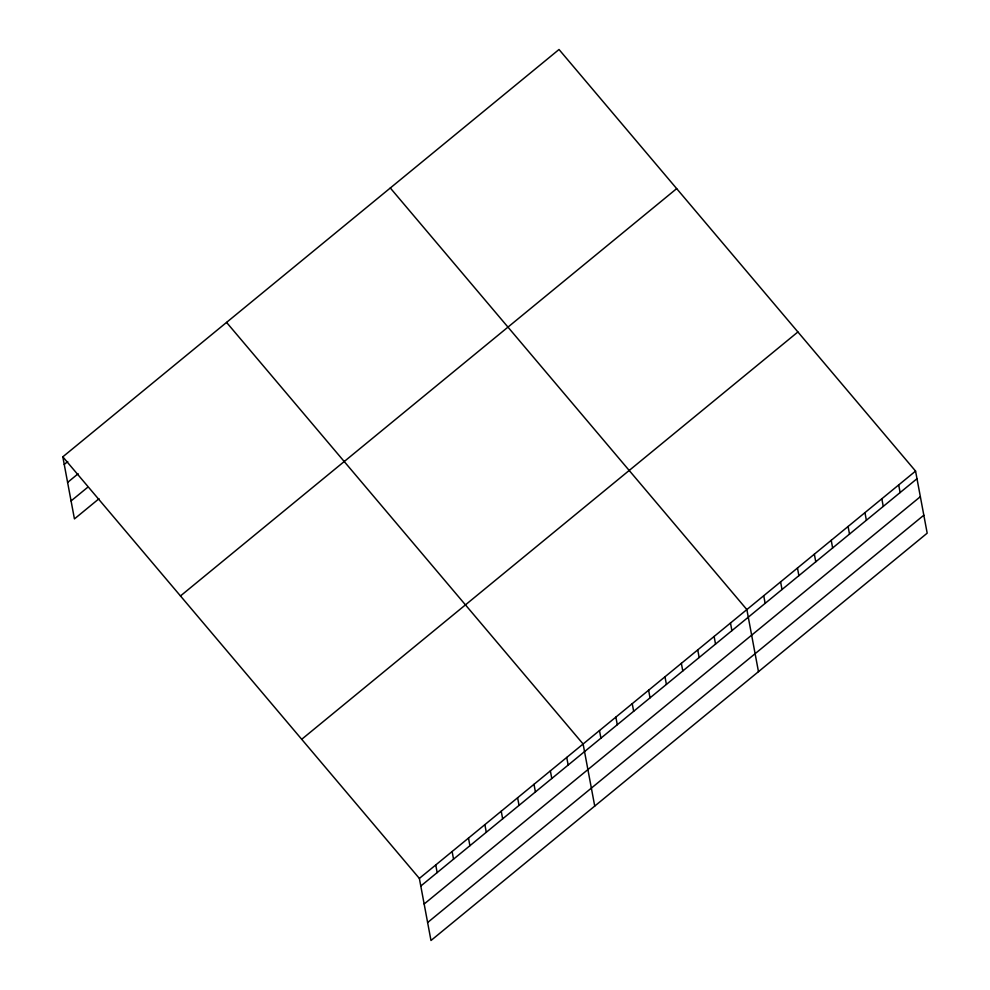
<?xml version="1.0" encoding="UTF-8"?>
<svg xmlns="http://www.w3.org/2000/svg" width="990" height="990" viewBox="0 0 990 990"><rect width="100%" height="100%" fill="white"/><g stroke="black" fill="none" stroke-linecap="round" stroke-linejoin="round"><path stroke-width="1.49" d="M62.816 456.823L559.016 49.5L915.564 471.092L927.185 533.177L430.984 940.5L419.364 878.415L62.816 456.823L74.436 518.909L99 498.737M64.239 464.434L67.753 461.563M67.605 482.415L78.136 473.764M71.07 500.928L87.442 487.488M180.477 595.943L676.677 188.632M301.703 739.295L797.903 331.972M419.364 878.415L915.564 471.092M420.787 886.038L916.988 478.714M424.153 904.006L920.354 496.683M427.618 922.532L923.818 515.208M390.308 187.989L746.856 609.58L758.476 671.666M226.562 322.406L583.11 743.997L594.73 806.083M898.697 484.939L900.12 492.562M881.83 498.787L883.253 506.41M864.951 512.647L866.374 520.257M848.084 526.494L849.507 534.105M831.216 540.342L832.64 547.953M814.337 554.19L815.772 561.8M797.47 568.037L798.893 575.648M780.603 581.885L782.026 589.508M763.723 595.732L765.159 603.356M730.484 623.032L731.907 630.642M714.112 636.471L715.535 644.082M697.74 649.91L699.163 657.521M681.355 663.35L682.791 670.973M664.983 676.789L666.406 684.412M648.611 690.228L650.034 697.851M632.239 703.68L633.662 711.29M615.867 717.119L617.29 724.73M599.482 730.558L600.918 738.169M566.738 757.437L568.161 765.06M550.366 770.888L551.789 778.499M533.994 784.327L535.417 791.938M517.609 797.767L519.045 805.377M501.237 811.206L502.66 818.829M484.865 824.645L486.288 832.268M468.493 838.097L469.916 845.707M452.121 851.536L453.544 859.147M435.736 864.975L437.172 872.586"/></g></svg>
